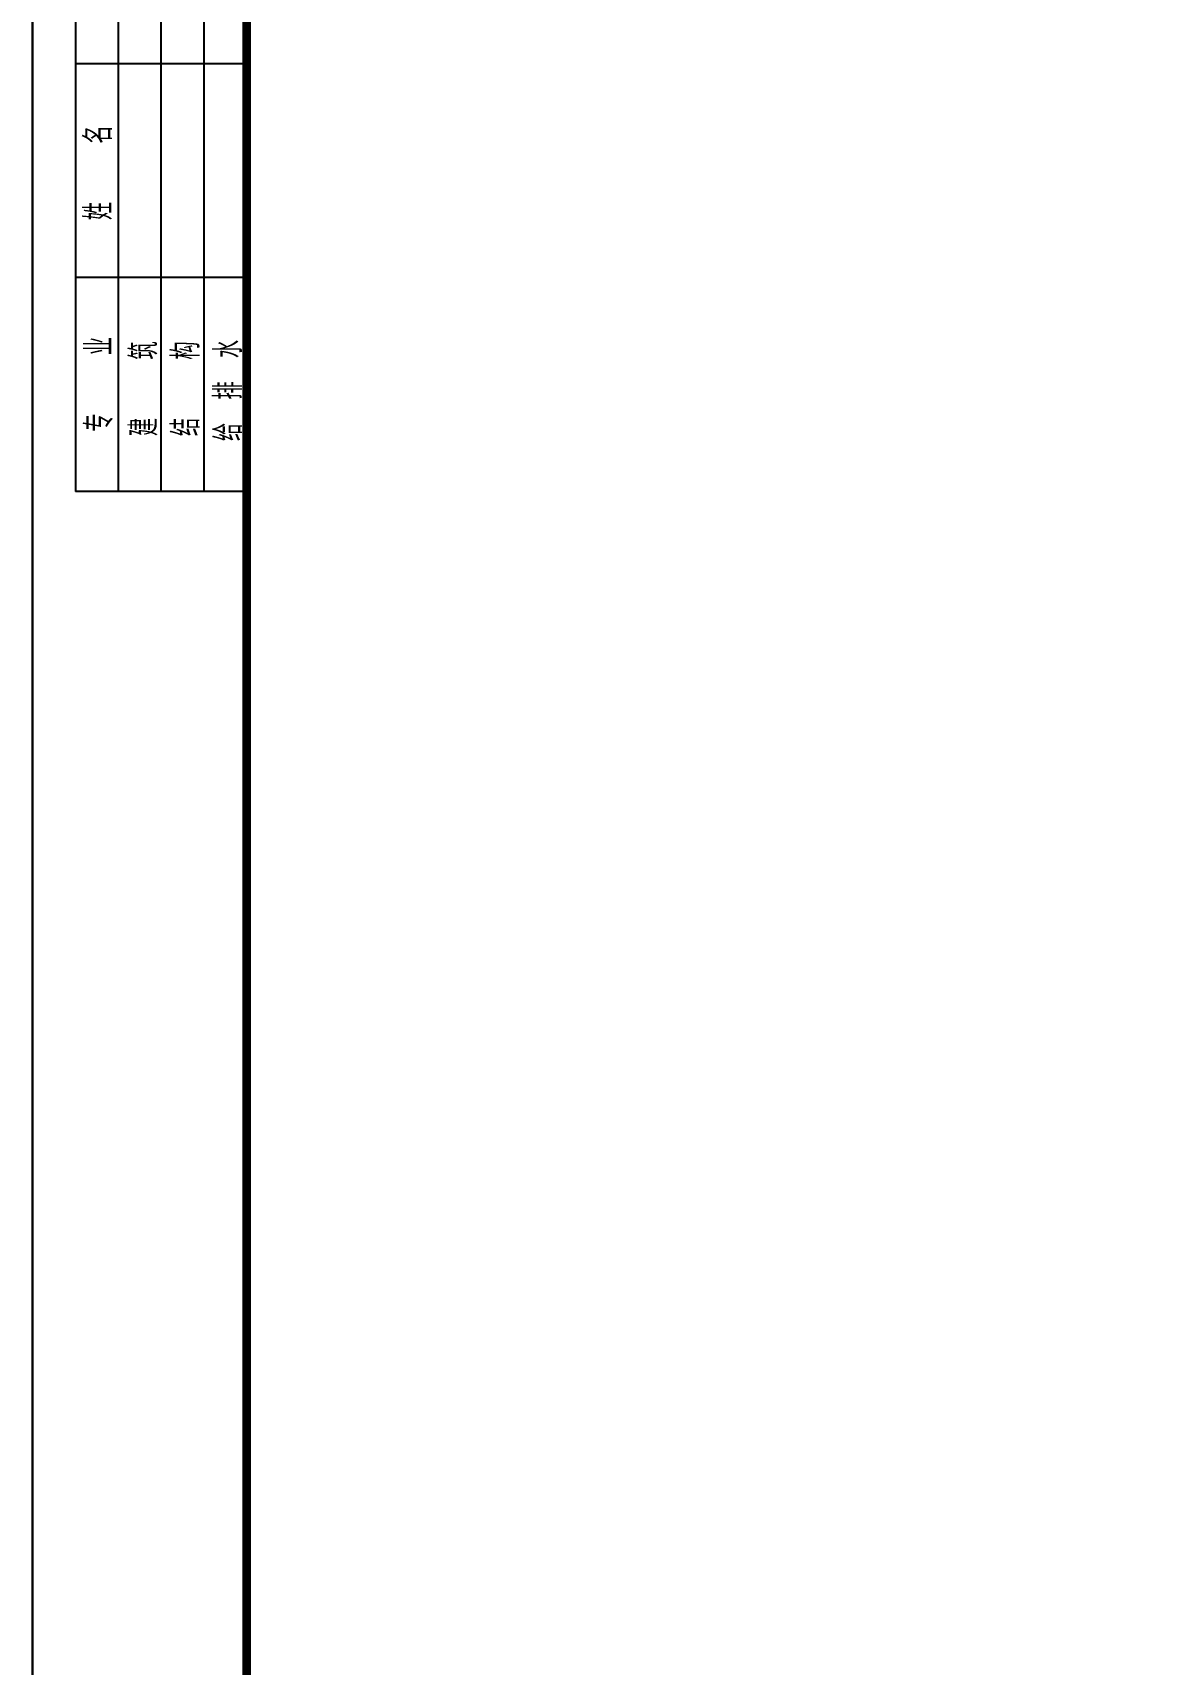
# Model space of a CAD drawing. Extents: x 580289 to 1106878, y -144605 to 78052.
# Drawn here: x 660386 to 673448, y -114905 to -95841 of the extents above; entities that cross this region are included whole.
import ezdxf
from ezdxf.enums import TextEntityAlignment as Align

# ---------------------------------------------------------------- set-up
doc = ezdxf.new("R2010")
doc.units = 0
doc.header["$LTSCALE"] = 100
doc.layers.add('T图框', color=7, linetype='CONTINUOUS')
doc.layers.add('图框', color=254, linetype='CONTINUOUS')
doc.styles.add('DX', font='tssdeng.shx', dxfattribs={"width": 0.7, "bigfont": 'tssdchn.shx'})

# ---------------------------------------------------------------- blocks, each defined once
blk = doc.blocks.new('A$C72C84CBD')
at = {"layer": '图框', "color": 0}
for p, q in [((500, 58400), (500, 43400)), ((1000, 58400), (1000, 43400)), ((1500, 58400), (1500, 43400)), ((2000, 58400), (2000, 43400)), ((2500, 48400), (500, 48400)), ((2500, 45900), (500, 45900)), ((2500, 43400), (500, 43400))]:
    blk.add_line(p, q, dxfattribs=at)
for points in [[(0, 0), (0, 59400), (84100, 59400), (84100, 0)], [(0, 0), (84100, 0), (84100, 59400), (0, 59400)]]:
    blk.add_lwpolyline(points, close=True, dxfattribs=at)
at = {"layer": '图框', "color": 0, "const_width": 100}
blk.add_lwpolyline([(2500, 1000), (83100, 1000), (83100, 58400), (2500, 58400)], close=True, dxfattribs=at)
at = {"layer": '图框', "color": 0, "style": 'DX', "width": 0.7}
for s, p in [('姓     名', (752, 47126)), ('专     业', (762, 44655)), ('建     筑', (1283, 44602, 2200)), ('结     构', (1774, 44602, 2200)), ('给  排  水', (2271, 44582, 2200))]:
    blk.add_text(s, height=320, rotation=90, dxfattribs=at).set_placement(p, align=Align.MIDDLE)
blk = doc.blocks.new('图框')
at = {"layer": 'T图框', "color": 4}
blk.add_blockref('A$C72C84CBD', (602717, 102744), dxfattribs=at)

msp = doc.modelspace()

# ---------------------------------------------------------------- block references
at = {"layer": 'T图框'}
msp.add_blockref('图框', (57669.1, -247348), dxfattribs=at)

doc.saveas('drawing.dxf')
